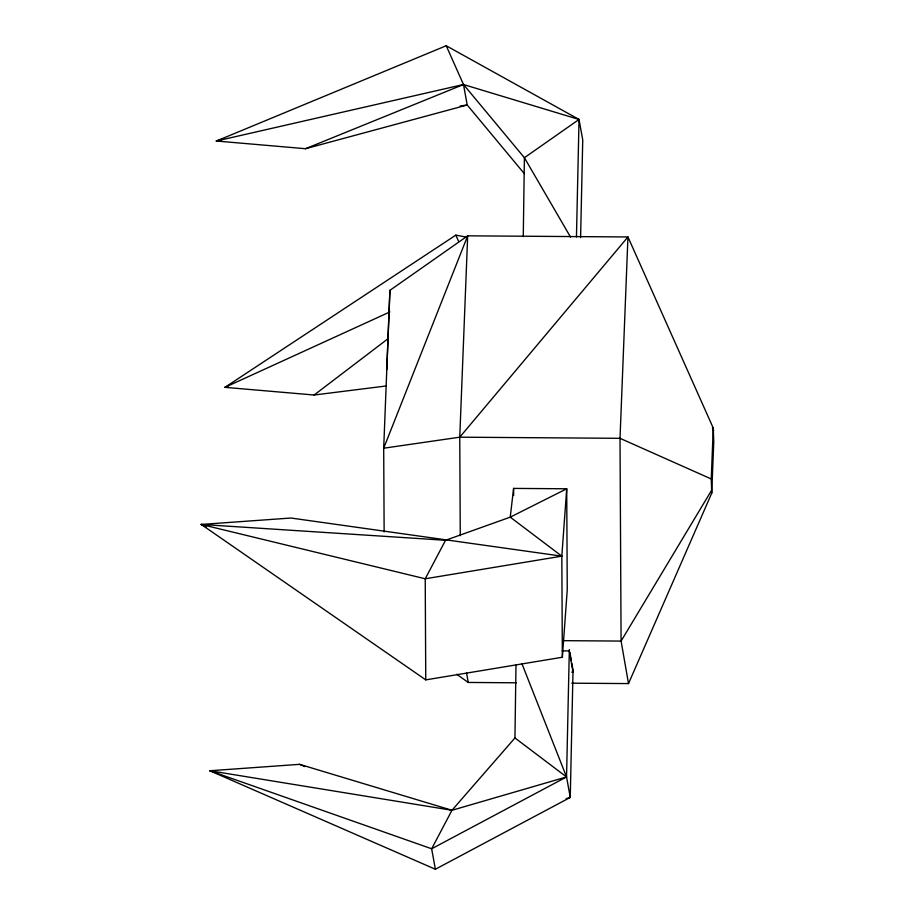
<?xml version="1.0" encoding="UTF-8"?>
<svg xmlns="http://www.w3.org/2000/svg" width="915" height="915" viewBox="0 0 915 915"><rect width="100%" height="100%" fill="white"/><g stroke="black" fill="none" stroke-linecap="round" stroke-linejoin="round"><path stroke-width="1.37" d="M571.806 663.181L573.042 670.009L570.251 797.434L435.368 869.25L431.651 848.777L451.976 810.278L514.951 737.948L515.991 664.69M523.266 236.642L524.398 157.723L463.493 84.523L446.223 45.75L216.352 141.024L305.519 148.71L467.21 104.996L524.467 173.827M576.461 236.974L579.035 119.465L446.223 45.75M569.336 649.536L566.545 776.949L570.251 797.434L566.156 798.623M580.602 237.625L582.741 139.938L579.035 119.465L463.493 84.523L216.352 141.024L223.146 138.851M571.784 683.185L628.514 683.585L711.733 493.162L713.757 441.842L713.254 428.06L627.953 236.962L467.679 235.83L389.916 290.341L383.694 448.213L384.14 531.924M386.805 369.511L389.916 290.341M460.268 535.71L459.753 437.187L467.679 235.83L383.694 448.213L459.753 437.187L620.015 438.319L711.252 478.957L711.733 493.162M711.252 478.957L713.254 428.06M561.821 556.16L566.717 488.782L513.601 488.404L510.238 517.158L561.821 556.16L562.359 657.245L425.761 679.868L201.243 524.444L290.97 518.027L561.821 556.16L425.223 578.783L201.243 524.444L206.401 526.903M562.359 657.245L567.243 589.855L566.717 488.782L510.238 517.158L445.548 540.285L201.243 524.444M445.548 540.285L425.223 578.783L425.761 679.868M711.31 490.76L621.091 641.072L628.514 683.585M459.753 437.187L627.953 236.962L620.015 438.319L621.091 641.072L562.942 640.66M466.982 237.214L455.83 235.132L224.953 387.342L314.12 395.017L387.937 338.79M579.035 119.465L524.398 157.723L570.56 237.111M227.789 387.194L224.953 387.342L389.95 311.912M305.519 148.71L463.493 84.523L467.21 104.996L460.165 106.003M435.368 869.25L209.844 770.75L451.976 810.278L566.545 776.949L521.95 663.718M224.953 387.342L227.744 386.725M216.352 141.024L220.584 140.418M314.12 395.017L386.119 385.981M514.951 737.948L566.545 776.949L431.651 848.777L209.844 770.75L299.571 764.334L451.976 810.278M571.715 672.159L572.996 672.09L569.302 650.92L562.199 650.862M456.722 674.252L468.24 682.453L516.472 682.796M209.844 770.75L212.623 771.425M299.571 764.334L304.821 766.564M712.385 427.911L713.689 430.45M455.83 235.132L458.712 241.594M569.828 652.269L571.315 660.458M466.57 672.857L468.24 682.453M513.601 488.404L513.635 495.518"/></g></svg>
